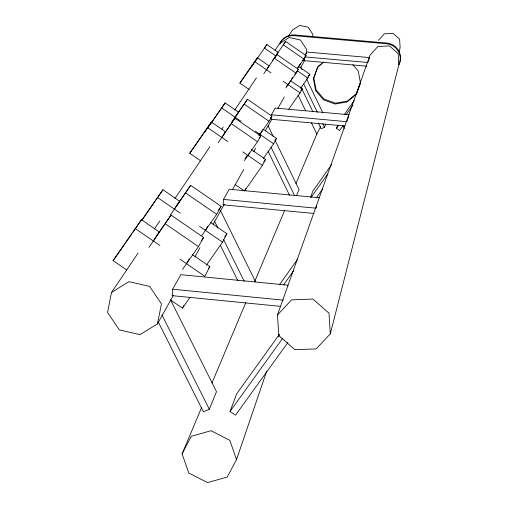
<?xml version="1.0" encoding="UTF-8"?>
<svg xmlns="http://www.w3.org/2000/svg" width="508" height="508" viewBox="0 0 508 508"><rect width="100%" height="100%" fill="white"/><g stroke="black" fill="none" stroke-linecap="round" stroke-linejoin="round"><path stroke-width="0.76" d="M287.909 285.172L180.829 274.676L172.58 289.223L172.168 295.662L280.549 306.375M319.767 197.777L229.241 189.243L223.476 199.422L223.101 204.838L314.071 213.474M349.25 114.77L275.253 108.058L271.431 114.808L271.101 119.259L344.862 125.984M366.719 66.192L303.981 60.63L304.152 58.369M138.068 253.105L111.468 292.5L107.563 312.483L119.38 329.902L139.992 334.645L157.423 323.926L173.279 295.548M157.423 323.926L161.449 303.943L149.625 286.398L128.886 281.661L111.468 292.5M305.689 54.947L306.794 49.721L300.476 40.018L289.16 37.516L279.508 43.688L275.069 50.254M312.483 36.881L312.972 34.582L308.223 27.273L299.714 25.4L292.443 30.048L288.169 36.506M330.302 333.87L398.78 65.176L398.164 53.67L389.49 45.936L377.85 46.514L370.097 55.061L277.457 315.017L278.848 335.623L294.843 349.644L316.128 348.933L330.302 333.87L329.013 313.201L312.947 299.079L291.56 299.853L277.457 315.017M399.091 51.695L400.107 47.866L399.644 39.205L393.129 33.382L384.378 33.82L378.536 40.259M201.479 407.835L182.086 453.866L188.805 472.999L207.467 482.6L227.216 477.075L236.518 459.6L266.719 371.164M278.492 336.69L279.26 334.442M316.859 205.956L316.071 208.185L223.476 199.422M347.047 120.98L348.761 116.148M360.496 82.836L356.641 93.434L347.364 101.124L335.401 103.162L323.952 99.016L316.059 89.789L313.83 77.94L317.875 66.618L321.348 63.716M356.597 93.58L360.458 82.956L358.261 71.031L352.812 64.637M287.833 342.576L235.496 415.188L230.035 411.455L236.677 393.802L279.102 334.772M310.629 197.117L312.953 190.932L331.648 164.567M342.824 125.971L339.617 130.505L336.486 128.346L337.591 125.406M158.217 321.862L203.416 411.817L209.309 409.264L216.491 391.681L170.529 299.853M296.539 195.751L299.053 189.592L274.955 139.998M318.376 123.101L321.113 128.784L324.536 127.222L325.73 124.295M211.944 382.994L245.802 302.622M254.73 281.432L284.588 210.56M295.974 183.528L316.903 133.845L320.719 126.511M192.488 254.737L209.823 266.624L204.813 276.263L180.01 259.258M206.445 265.1L222.536 242.151L226.93 233.712L210.75 222.593M245.872 188.462L244.513 191.021L262.426 165.411L265.563 159.366L251.32 149.549M263.347 158.547L273.653 143.802L276.479 138.36L263.608 129.483M288.773 109.163L300.082 92.951L302.235 88.805L290.436 80.658M300.673 88.309L307.829 78.048L309.804 74.251L298.507 66.44M182.086 453.866L191.281 436.328L211.08 430.708L229.851 440.366L236.518 459.6M170.72 300.095L182.442 308.121L183.877 305.41M194.945 256.794L199.974 247.796M213.125 224.263L224.346 204.191M232.467 189.655L243.688 169.583M253.746 151.587L255.676 148.126M265.347 130.823L271.926 119.056M277.73 108.674L284.302 96.907M300.552 67.843L304.419 60.922M303.981 60.63L304.66 59.417M182.493 269.456L198.457 246.59L203.6 237.471L171.018 215.1L156.223 236.499M201.854 235.509L216.643 214.306L221.145 206.318L190.646 185.356L176.098 206.4M244.399 160.585L257.531 141.719L260.75 136.004L234.944 118.212L223.761 134.404M259.055 135.636L269.037 121.291L271.939 116.148L247.453 99.257L235.363 116.751M285.883 87.948L296.107 73.235L298.31 69.323L276.949 54.553L263.849 73.685M297.301 68.853L306.057 55.569L285.61 41.427L272.631 60.369M186.506 263.709L189.179 259.004M205.416 230.397L207.759 226.276M247.968 155.454L249.46 152.832M259.95 134.353L262.592 129.705M288.138 84.703L290.055 81.331M297.453 68.294L298.158 67.056M305.048 55.486L306.997 52.051L369.564 57.582L367.817 62.484L305.054 56.928M153.384 241.002L159.334 231.997L141.465 219.735L113.093 260.642L126.695 269.951M174.447 209.131L179.661 201.244L162.935 189.751L141.967 219.926M221.825 137.446L225.558 131.801L211.404 122.047L189.732 153.321L200.793 160.934M235.166 117.265L238.525 112.185L225.095 102.921L210.452 124.003M266.548 69.78L269.1 65.913L257.385 57.81L239.878 83.102L249.218 89.548M148.952 247.409L171.018 215.1M170.459 214.903L190.646 185.356M218.269 142.589L234.944 118.212M231.604 122.415L247.453 99.257M276.949 54.553L274.485 58.287L296.107 73.235M285.61 41.427L283.35 44.85L304.038 59.157M154.476 228.816L159.798 220.942M174.873 198.622L209.893 146.755M221.869 129.032L223.196 127.064M234.728 109.995L256.451 77.826M125.07 243.586L113.093 260.642M125.959 242.297L131.718 233.915M132.607 232.626L141.465 219.735M142.5 219.462L162.935 189.751M211.404 122.047L189.732 153.321M204.68 132.385L206.013 130.454M207.785 127.87L209.563 125.292M210.242 124.498L211.144 123.19M212.046 121.882L225.095 102.921M257.385 57.81L239.878 83.102M250.196 68.65L251.085 67.354M251.968 66.065L254.191 62.846M255.016 61.779L266.865 44.564L278.086 52.318L275.742 55.867L264.395 48.019L266.865 44.564M298.952 65.799L300.73 63.246M302.508 60.687L306.057 55.569M286.423 86.436L287.757 84.506M291.313 79.394L292.627 77.508M294.811 74.358L295.688 73.101M296.564 71.844L298.31 69.323M258.889 134.899L259.798 133.598M270.593 118.078L271.939 116.148M244.996 158.629L247.256 155.391M259.404 137.941L260.75 136.004M308.032 76.784L309.804 74.251M300.895 90.729L302.235 88.805M218.491 210.115L221.145 206.318M201.339 240.703L203.6 237.471M275.12 140.31L276.479 138.36M263.754 161.957L265.563 159.366M224.682 236.912L226.93 233.712M208.477 268.541L209.823 266.624M182.442 308.121L190.049 297.288M344.176 114.7L354.222 100.47M336.486 128.346L338.779 125.108M346.1 114.732L352.965 105.01M311.233 197.237L327.762 173.933M316.319 197.853L322.751 188.792M251.949 66.192L252.825 64.967M279.406 284.791L297.326 259.671M283.42 285.039L293.478 270.948M230.035 411.455L282.785 338.157M323.863 62.065L317.481 67.405L313.423 78.753L315.659 90.634L323.571 99.879L335.051 104.032L347.034 101.994L356.337 94.285M271.431 114.808L346.799 121.672M172.58 289.223L283.401 300.158M185.611 192.983L216.643 214.306M157.429 197.447L180.257 213.119M199.612 226.409L222.536 242.151M165.265 223.812L198.457 246.59M135.185 228.517L159.88 245.453M244.215 104.165L269.037 121.291M221.545 107.874L241.033 121.31M255.384 131.204L273.653 143.802M231.343 123.666L257.531 141.719M207.461 127.546L227.711 141.497M242.741 151.854L262.426 165.411M235.121 184.55L243.891 190.589M297.675 71.025L307.829 78.048M254.679 61.582L270.993 72.854M283.058 81.191L300.082 92.951M161.995 314.979L209.309 409.264M214.376 220.916L217.888 228.029M223.507 239.408L244.227 281.369M220.307 245.186L237.871 280.721M220.345 210.325L255.613 281.857M268.072 125.832L273.234 136.455M271.05 147.142L294.653 195.669M268.04 151.136L289.566 195.351M303.67 83.883L317.348 112.306M322.821 123.673L324.536 127.222M300.926 86.881L312.896 111.741M298.063 95.091L305.594 110.706M311.417 122.765L316.89 134.125M300.679 66.789L302.044 69.628M306.476 78.842L322.84 112.859M343.294 125.774L344.233 128.657M279.533 43.942A15.03 14.808 33.7 0 1 294.17 35.662L386.467 43.758A15.1 14.916 11.6 0 1 399.098 64.516M398.964 64.453A15.062 14.878 11.5 0 0 386.696 43.021L294.627 34.957A14.999 14.776 33.7 0 0 280.022 43.212"/></g></svg>
